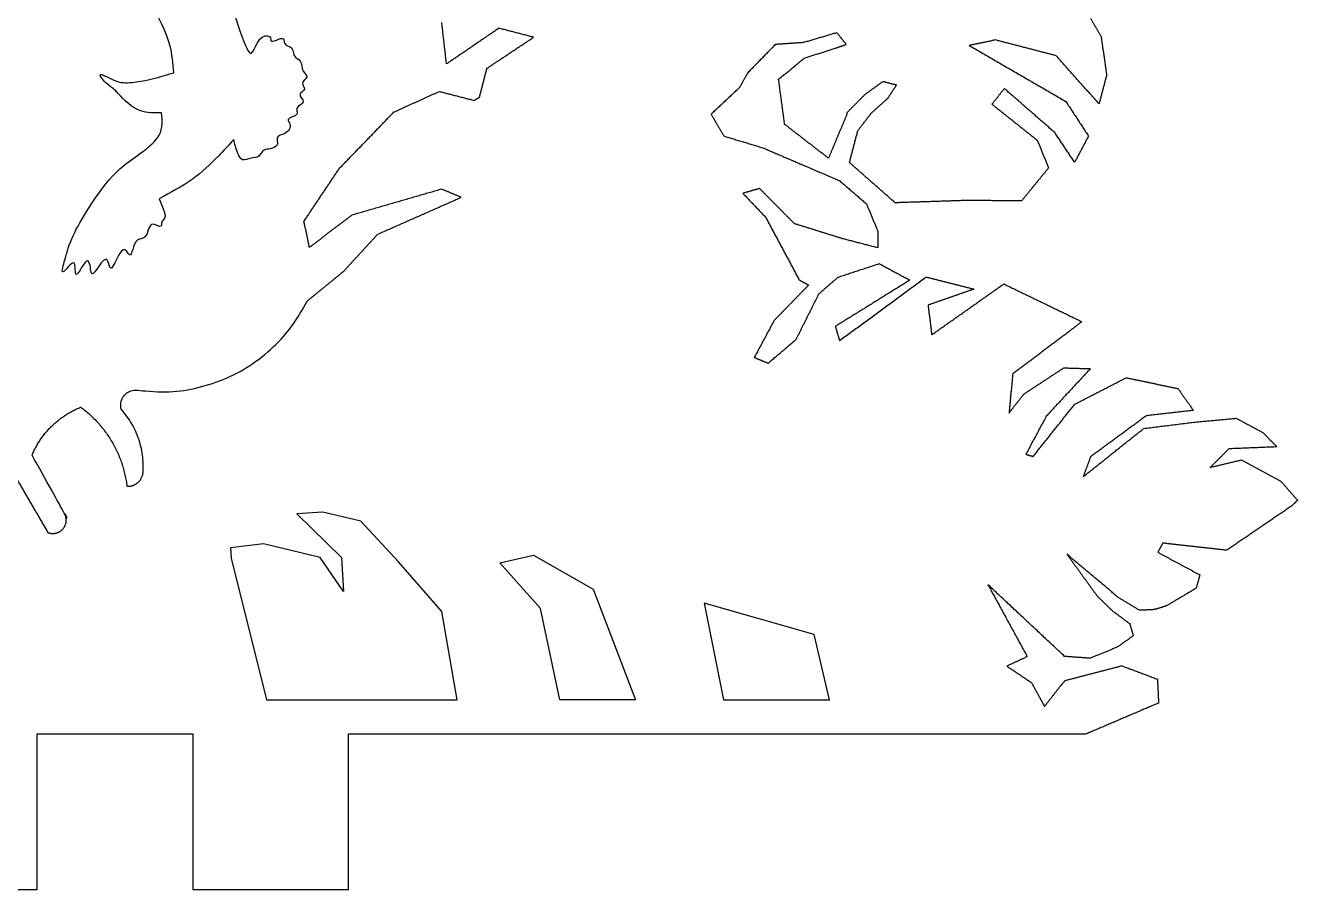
# Model space of a CAD drawing. Header units: millimetres. Extents: x 351 to 3123, y -188 to 617.
# Drawn here: x 864 to 945.8, y 65 to 120.5 of the extents above; entities that cross this region are included whole.
import ezdxf

# ---------------------------------------------------------------- set-up
doc = ezdxf.new("R2010")
doc.units = ezdxf.units.MM
doc.header["$LTSCALE"] = 25.4
doc.layers.add('cut_through', color=3, linetype='Continuous')

msp = doc.modelspace()

# ---------------------------------------------------------------- linework, layer by layer
at = {"layer": 'cut_through'}
for points in [[(879.544, 77.195), (891.789, 77.195), (890.815, 82.878), (888.032, 86.064), (885.6, 88.672), (883.16, 89.256), (881.48, 89.141), (884.367, 86.351), (884.497, 84.16), (882.978, 86.35), (879.34, 87.221), (877.226, 86.959), (877.272, 86.299)], [(898.4, 77.195), (897.153, 83.059), (894.524, 85.997), (896.696, 86.501), (900.528, 84.303), (903.261, 77.195)], [(908.917, 77.195), (915.711, 77.195), (914.732, 81.405), (907.676, 83.417)]]:
    msp.add_lwpolyline(points, close=True, dxfattribs=at)
msp.add_lwpolyline([(854.805, 65.011), (864.805, 65.011), (864.805, 75.011), (874.805, 75.011), (874.805, 65.011), (884.805, 65.011), (884.805, 75.011), (932.225, 75.011)], dxfattribs=at)
msp.add_open_spline([(872.787, 114.918), (872.819, 114.681), (872.884, 114.195), (872.712, 113.523), (872.226, 112.91), (871.435, 112.287), (869.98, 111.345), (868.367, 109.304), (866.981, 106.995), (866.625, 105.59), (866.183, 104.135), (867.166, 105.56), (867.253, 104.942), (867.236, 104.403), (867.646, 104.849), (867.936, 105.621), (868.261, 105.101), (868.148, 103.795), (869.298, 106.206), (869.513, 104.105), (870.234, 106.774), (870.9, 105.338), (870.958, 106.783), (871.514, 106.817), (871.977, 107.038), (871.919, 108.135), (872.843, 107.441), (872.765, 107.939), (873.122, 108.189), (872.868, 108.799), (872.718, 109.182), (872.638, 109.389), (873.364, 109.775), (874.758, 110.515), (876.277, 111.925), (877.109, 112.839), (877.435, 113.197), (877.502, 112.912), (877.605, 112.471), (877.963, 111.745), (878.529, 112.045), (879.075, 112.021), (879.259, 112.533), (879.758, 112.581), (880.377, 112.763), (880.105, 113.441), (880.817, 113.523), (881.203, 114.06), (880.729, 114.633), (881.657, 114.66), (881.352, 115.323), (882.19, 115.546), (881.452, 116.121), (882.162, 116.395), (881.669, 116.87), (882.315, 117.196), (881.743, 117.644), (881.872, 118.273), (881.346, 118.472), (881.244, 118.8), (881.206, 119.188), (880.646, 119.209), (880.7, 119.983), (879.72, 119.259), (879.855, 119.834), (878.917, 120.007), (878.668, 118.196), (877.804, 120.076), (877.436, 121.594), (876.606, 123.352), (876.075, 124.456), (875.585, 124.69), (875.062, 125.126), (875.643, 125.832), (875.813, 126.673), (875.514, 127.285), (875.726, 128.42), (874.775, 127.077), (875.387, 128.886), (874.63, 129.103), (874.198, 129.533), (874.328, 131.003), (873.638, 128.836), (873.554, 132.412), (872.924, 129.651), (872.816, 130.822), (872.646, 131.261), (872.419, 131.691), (871.865, 132.58), (871.966, 130.537), (871.41, 131.49), (871.262, 131.859), (870.517, 132.955), (871.183, 130.573), (870.622, 131.666), (870.404, 131.956), (869.714, 132.475), (871.764, 128.117), (871.104, 126.531), (871.644, 122.331), (873.35, 120.248), (873.526, 118.088), (873.574, 117.488), (872.894, 117.285), (871.857, 116.974), (870.434, 116.791), (869.695, 116.979), (868.571, 117.631), (869.237, 116.738), (869.661, 116.531), (870.336, 115.789), (871.219, 114.883), (872.323, 114.908), (872.787, 114.918)], degree=3, knots=[0, 0, 0, 0, 0.240069, 0.491873, 0.672465, 1.01943, 1.503782, 2.405232, 3.670626, 3.929718, 4.195364, 4.503078, 4.583506, 4.75246, 4.7885, 5.128259, 5.138836, 5.397119, 5.844699, 6.034792, 6.546354, 6.678813, 7.038739, 7.147242, 7.215526, 7.545445, 7.724383, 7.807619, 7.913648, 8.11488, 8.35028, 8.35028, 8.35028, 9.176359, 9.934833, 10.423439, 10.423439, 10.423439, 10.735277, 10.905099, 11.093138, 11.26474, 11.412506, 11.541029, 11.761145, 11.892347, 12.084325, 12.309019, 12.417965, 12.640162, 12.760396, 12.959282, 13.134385, 13.28087, 13.417639, 13.574996, 13.723777, 13.951067, 14.125929, 14.181649, 14.294606, 14.47521, 14.579416, 14.852135, 14.910165, 15.031235, 15.527676, 15.720298, 16.603642, 17.406346, 17.632175, 17.778292, 17.963036, 18.195002, 18.536903, 18.764839, 18.986654, 19.184097, 19.572261, 19.770065, 19.887813, 20.215911, 20.456363, 20.946217, 21.308639, 21.486984, 21.707434, 21.848262, 22.02391, 22.393905, 22.571333, 22.721932, 22.937654, 23.342342, 23.535976, 23.679254, 23.804484, 24.193787, 26.368799, 26.757183, 28.319014, 28.919307, 28.919307, 28.919307, 29.647228, 30.02929, 30.272497, 30.562202, 30.746118, 31.013822, 31.117771, 31.740689, 32.193043, 32.193043, 32.193043, 32.193043], dxfattribs=at)
for points in [[(891.108, 118.051), (890.957, 119.378), (890.807, 120.706)], [(894.477, 120.347), (892.792, 119.199), (891.108, 118.051)], [(896.707, 119.768), (895.592, 120.058), (894.477, 120.347)], [(932.492, 120.982), (932.835, 120.398), (933.178, 119.813)], [(893.708, 117.773), (895.208, 118.771), (896.707, 119.768)], [(914.055, 119.427), (913.148, 119.365), (912.24, 119.303)], [(916.2, 120.059), (915.127, 119.743), (914.055, 119.427)], [(916.799, 119.309), (916.499, 119.684), (916.2, 120.059)], [(926.386, 119.594), (925.546, 119.416), (924.705, 119.238)], [(930.283, 118.583), (928.335, 119.089), (926.386, 119.594)], [(933.178, 119.813), (933.353, 118.579), (933.529, 117.344)], [(912.24, 119.303), (911.353, 118.392), (910.465, 117.482)], [(914.093, 118.426), (915.119, 118.754), (916.145, 119.082)], [(916.145, 119.082), (916.472, 119.196), (916.799, 119.309)], [(924.705, 119.238), (927.807, 117.442), (930.909, 115.646)], [(933.047, 115.488), (931.665, 117.035), (930.283, 118.583)], [(893.226, 115.916), (893.467, 116.844), (893.708, 117.773)], [(912.452, 117.068), (913.273, 117.747), (914.093, 118.426)], [(910.465, 117.482), (910.2, 117.007), (909.935, 116.533)], [(912.84, 114.173), (912.646, 115.621), (912.452, 117.068)], [(919.152, 116.915), (918.58, 116.506), (918.009, 116.096)], [(920.028, 116.694), (919.59, 116.804), (919.152, 116.915)], [(933.529, 117.344), (933.288, 116.416), (933.047, 115.488)], [(887.728, 114.966), (889.189, 115.627), (890.65, 116.288)], [(890.65, 116.288), (891.764, 115.999), (892.877, 115.71)], [(909.935, 116.533), (909.021, 115.68), (908.107, 114.827)], [(918.009, 116.096), (917.432, 115.516), (916.854, 114.935)], [(919.465, 115.843), (919.746, 116.268), (920.028, 116.694)], [(926.96, 116.471), (926.56, 115.969), (926.161, 115.467)], [(930.193, 113.652), (928.576, 115.061), (926.96, 116.471)], [(892.877, 115.71), (893.052, 115.813), (893.226, 115.916)], [(918.434, 114.922), (918.949, 115.382), (919.465, 115.843)], [(926.161, 115.467), (927.617, 114.308), (929.073, 113.15)], [(930.909, 115.646), (931.636, 114.533), (932.364, 113.42)], [(884.207, 111.322), (885.968, 113.144), (887.728, 114.966)], [(908.107, 114.827), (908.519, 114.126), (908.93, 113.425)], [(916.806, 114.75), (916.231, 113.373), (915.657, 111.997)], [(916.854, 114.935), (916.83, 114.842), (916.806, 114.75)], [(917.54, 113.766), (917.987, 114.344), (918.434, 114.922)], [(915.657, 111.997), (914.249, 113.085), (912.84, 114.173)], [(917.007, 111.714), (917.274, 112.74), (917.54, 113.766)], [(931.476, 111.734), (930.835, 112.693), (930.193, 113.652)], [(908.93, 113.425), (910.181, 113.046), (911.431, 112.667)], [(929.073, 113.15), (929.437, 112.263), (929.8, 111.377)], [(932.364, 113.42), (931.92, 112.577), (931.476, 111.734)], [(911.431, 112.667), (913.897, 111.612), (916.362, 110.557)], [(881.945, 107.946), (883.076, 109.634), (884.207, 111.322)], [(919.943, 109.132), (918.475, 110.423), (917.007, 111.714)], [(929.8, 111.377), (928.931, 110.314), (928.061, 109.252)], [(916.362, 110.557), (917.231, 109.81), (918.1, 109.063)], [(890.8, 110.007), (887.909, 109.172), (885.018, 108.337)], [(892.053, 109.483), (891.427, 109.745), (890.8, 110.007)], [(911.227, 110.054), (910.69, 109.897), (910.153, 109.739)], [(910.153, 109.739), (910.879, 108.98), (911.605, 108.22)], [(913.471, 107.788), (912.349, 108.921), (911.227, 110.054)], [(886.682, 107.112), (889.367, 108.297), (892.053, 109.483)], [(918.1, 109.063), (918.466, 108.175), (918.832, 107.287)], [(924.546, 109.283), (922.245, 109.207), (919.943, 109.132)], [(928.061, 109.252), (926.304, 109.268), (924.546, 109.283)], [(882.301, 106.268), (882.123, 107.107), (881.945, 107.946)], [(885.018, 108.337), (883.66, 107.302), (882.301, 106.268)], [(911.605, 108.22), (912.691, 106.197), (913.778, 104.173)], [(884.476, 104.713), (885.579, 105.912), (886.682, 107.112)], [(916.561, 106.827), (915.016, 107.308), (913.471, 107.788)], [(918.832, 107.287), (918.827, 106.764), (918.823, 106.24)], [(918.823, 106.24), (917.692, 106.534), (916.561, 106.827)], [(882.152, 102.818), (883.314, 103.765), (884.476, 104.713)], [(916.272, 104.358), (917.593, 104.791), (918.915, 105.224)], [(918.915, 105.224), (919.901, 104.694), (920.887, 104.164)], [(914.381, 103.849), (913.269, 102.705), (912.157, 101.562)], [(913.778, 104.173), (914.079, 104.011), (914.381, 103.849)], [(915.04, 103.28), (915.656, 103.819), (916.272, 104.358)], [(920.887, 104.164), (918.491, 102.676), (916.094, 101.189)], [(916.368, 100.28), (919.153, 102.323), (921.937, 104.365)], [(921.937, 104.365), (923.47, 103.977), (925.003, 103.588)], [(922.294, 100.653), (924.609, 102.286), (926.923, 103.919)], [(926.923, 103.919), (929.429, 102.708), (931.935, 101.497)], [(913.581, 100.362), (914.311, 101.821), (915.04, 103.28)], [(925.003, 103.588), (923.529, 103.074), (922.055, 102.559)], [(922.055, 102.559), (922.174, 101.606), (922.294, 100.653)], [(912.157, 101.562), (911.522, 100.379), (910.886, 99.197)], [(931.935, 101.497), (931.562, 101.207), (931.189, 100.917)], [(916.094, 101.189), (916.231, 100.735), (916.368, 100.28)], [(931.189, 100.917), (929.343, 99.526), (927.497, 98.135)], [(911.779, 98.827), (912.68, 99.594), (913.581, 100.362)], [(910.886, 99.197), (911.333, 99.012), (911.779, 98.827)], [(927.497, 98.135), (927.378, 96.881), (927.259, 95.627)], [(928.212, 96.843), (929.494, 97.685), (930.776, 98.527)], [(932.49, 98.476), (931.073, 96.952), (929.656, 95.429)], [(930.776, 98.527), (931.633, 98.502), (932.49, 98.476)], [(931.48, 96.189), (933.136, 97.042), (934.791, 97.895)], [(934.791, 97.895), (936.454, 97.546), (938.117, 97.196)], [(927.259, 95.627), (927.735, 96.235), (928.212, 96.843)], [(938.117, 97.196), (938.612, 96.495), (939.106, 95.795)], [(928.807, 92.835), (930.143, 94.512), (931.48, 96.189)], [(939.106, 95.795), (937.599, 95.624), (936.092, 95.454)], [(929.656, 95.429), (928.998, 94.203), (928.339, 92.977)], [(936.092, 95.454), (934.294, 94.133), (932.496, 92.813)], [(935.91, 94.632), (937.524, 94.835), (939.139, 95.037)], [(939.139, 95.037), (940.504, 95.164), (941.87, 95.29)], [(941.87, 95.29), (942.72, 94.833), (943.57, 94.377)], [(932.03, 91.538), (933.97, 93.085), (935.91, 94.632)], [(943.57, 94.377), (944.023, 93.914), (944.476, 93.451)], [(941.39, 93.326), (940.792, 92.73), (940.194, 92.135)], [(944.476, 93.451), (942.933, 93.389), (941.39, 93.326)], [(928.339, 92.977), (928.573, 92.906), (928.807, 92.835)], [(932.496, 92.813), (932.263, 92.176), (932.03, 91.538)], [(940.194, 92.135), (941.191, 92.375), (942.188, 92.614)], [(942.188, 92.614), (943.455, 91.934), (944.722, 91.253)], [(944.722, 91.253), (945.262, 90.636), (945.802, 90.02)], [(945.802, 90.02), (945.62, 89.843), (945.438, 89.665)], [(945.438, 89.665), (943.342, 88.237), (941.246, 86.808)], [(937.139, 87.269), (936.98, 86.974), (936.822, 86.679)], [(936.822, 86.679), (938.174, 85.953), (939.525, 85.227)], [(941.246, 86.808), (939.192, 87.038), (937.139, 87.269)], [(934.271, 83.782), (932.627, 85.166), (930.983, 86.55)], [(930.983, 86.55), (931.952, 85.213), (932.921, 83.875)], [(939.525, 85.227), (939.406, 84.801), (939.286, 84.376)], [(930.833, 79.989), (928.369, 82.293), (925.906, 84.596)], [(925.906, 84.596), (927.167, 82.284), (928.429, 79.973)], [(939.286, 84.376), (938.981, 84.193), (938.676, 84.011)], [(932.921, 83.875), (933.421, 83.389), (933.922, 82.902)], [(935.641, 82.95), (934.956, 83.366), (934.271, 83.782)], [(938.676, 84.011), (938.02, 83.621), (937.365, 83.23)], [(933.922, 82.902), (934.468, 82.5), (935.015, 82.098)], [(936.585, 82.997), (936.113, 82.973), (935.641, 82.95)], [(937.365, 83.23), (936.975, 83.113), (936.585, 82.997)], [(935.015, 82.098), (935.13, 81.706), (935.246, 81.315)], [(935.246, 81.315), (934.722, 80.946), (934.197, 80.577)], [(934.197, 80.577), (933.334, 80.222), (932.47, 79.868)], [(928.429, 79.973), (927.774, 79.669), (927.118, 79.365)], [(927.118, 79.365), (927.915, 78.832), (928.713, 78.298)], [(932.47, 79.868), (931.652, 79.928), (930.833, 79.989)], [(930.875, 78.445), (932.688, 78.917), (934.502, 79.389)], [(934.502, 79.389), (935.65, 78.958), (936.798, 78.527)], [(936.798, 78.527), (936.834, 77.761), (936.87, 76.994)], [(928.713, 78.298), (929.126, 77.533), (929.538, 76.768)], [(929.538, 76.768), (930.021, 77.39), (930.504, 78.012)], [(930.504, 78.012), (930.689, 78.228), (930.875, 78.445)], [(936.87, 76.994), (934.547, 76.002), (932.225, 75.011)]]:
    msp.add_open_spline(points, degree=2, dxfattribs=at)
for points, weights, knots in [([(870.214, 95.844), (870.055, 96.352), (870.4, 96.757), (870.744, 97.163), (871.271, 97.088), (878.779, 96.026), (882.152, 102.818)], [1, 0.875830693835, 1, 0.875830693835, 1, 0.810875137293, 1], [347.867697, 347.867697, 347.867697, 348.874981, 348.874981, 349.882265, 349.882265, 351.132566, 351.132566, 351.132566]), ([(870.572, 90.918), (871.546, 90.862), (871.609, 91.836), (871.756, 94.134), (870.214, 95.844)], [1, 0.709472932412, 1, 0.921572585426, 1], [345.506236, 345.506236, 345.506236, 347.070329, 347.070329, 347.867697, 347.867697, 347.867697]), ([(865.485, 87.955), (866.062, 87.716), (866.466, 88.192), (866.871, 88.668), (866.542, 89.199), (865.42, 91.01), (864.476, 92.92)], [1, 0.808492766294, 1, 0.808492766294, 1, 0.998867439227, 1], [341.286998, 341.286998, 341.286998, 342.545418, 342.545418, 343.803838, 343.803838, 343.899033, 343.899033, 343.899033])]:
    msp.add_rational_spline(points, weights, degree=2, knots=knots, dxfattribs=at)
for points, weights in [([(864.476, 92.92), (865.392, 95.12), (867.606, 96.001)], [1, 0.92161053321, 1]), ([(867.606, 96.001), (870.179, 94.095), (870.572, 90.918)], [1, 0.919096477769, 1]), ([(863.113, 92.021), (864.299, 89.988), (865.485, 87.955)], [1, 0.999999999998, 1])]:
    msp.add_rational_spline(points, weights, degree=2, dxfattribs=at)

doc.saveas('drawing.dxf')
